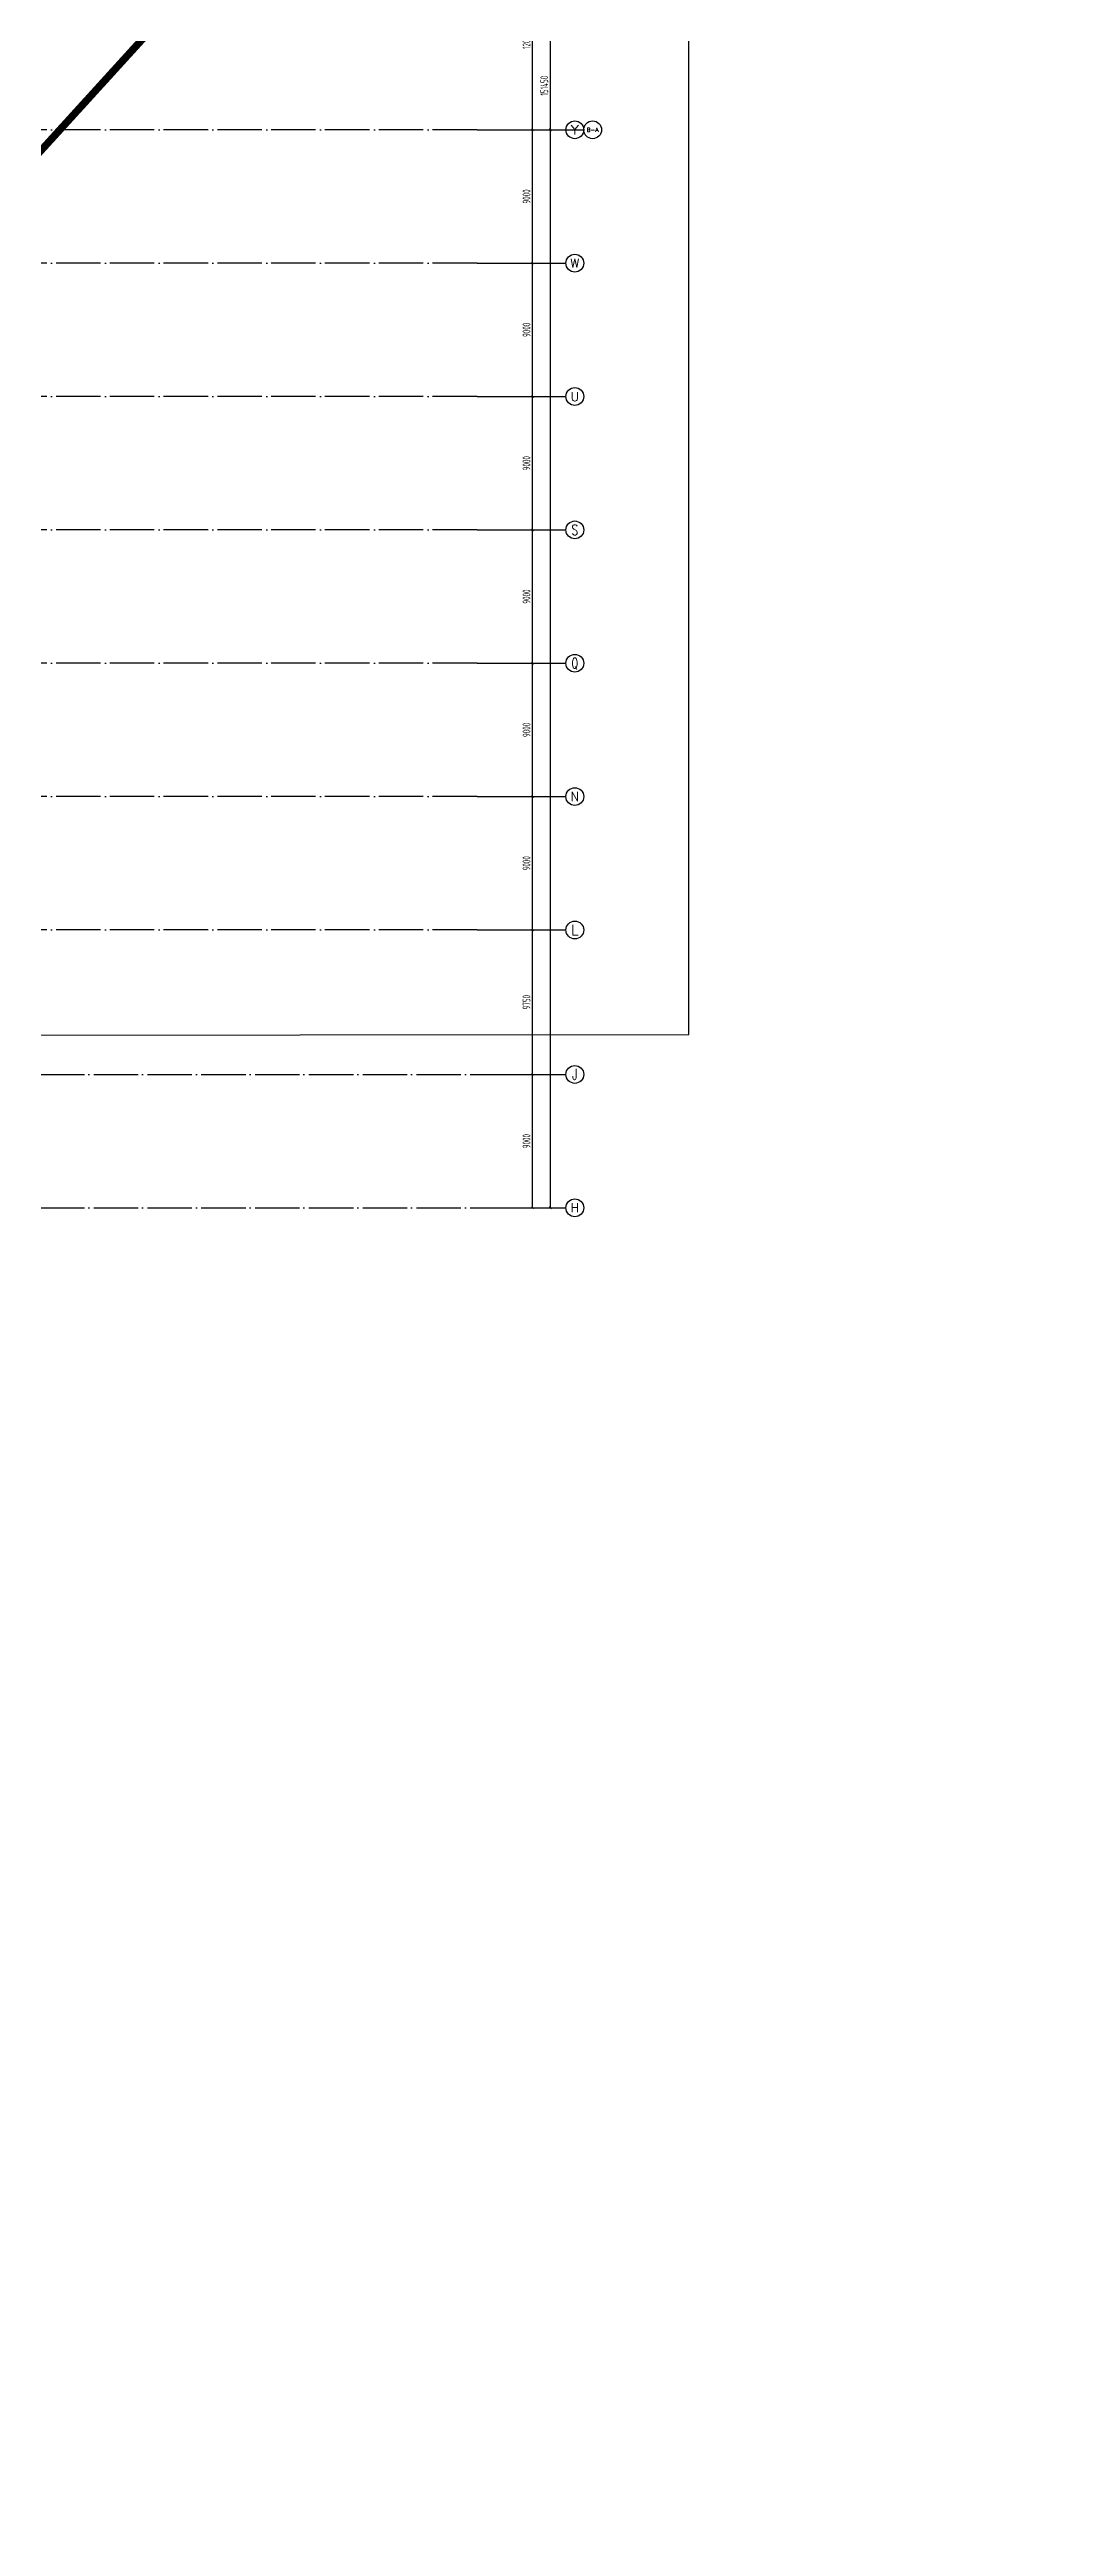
# Model space of a CAD drawing. Extents: x -473190 to 2138458, y -81875 to 2633646.
# Drawn here: x 134133 to 203026, y -78178 to 88977 of the extents above; entities that cross this region are included whole.
import ezdxf
from ezdxf.enums import TextEntityAlignment as Align

# ---------------------------------------------------------------- set-up
doc = ezdxf.new("R2010")
doc.units = 0
doc.header["$LTSCALE"] = 1000
for name, pattern in [('ACAD_ISO05W100', [34, 24, -3, 0.5, -3, 0.5, -3]), ('DASH', [0.35, 0.25, -0.1]), ('DOTE', [2.42, 2, -0.2, 0.02, -0.2])]:
    doc.linetypes.add(name, pattern=pattern)
for name, color, linetype in [('A-REDLINE', 1, 'ACAD_ISO05W100'), ('AXIS', 3, 'Continuous'), ('AXIS_TEXT', 7, 'Continuous'), ('DIM_SYMB', 3, 'Continuous'), ('DOTE', 1, 'DOTE'), ('雨棚投影', 147, 'Continuous')]:
    doc.layers.add(name, color=color, linetype=linetype)
doc.styles.add('_TCH_AXIS', font='COMPLEX', dxfattribs={"bigfont": 'GBCBIG'})
doc.styles.add('_TCH_DIM_T3', font='tssdeng.shx', dxfattribs={"width": 0.564706, "bigfont": '@@@tssdchn.shx'})
doc.styles.add('COMPLEX', font='COMPLEX.shx', dxfattribs={"width": 0.65})
doc.dimstyles.new('_TCH_ARCH&&150', dxfattribs={"dimtxt": 525, "dimasz": 150, "dimexe": 375, "dimexo": 450, "dimgap": 150, "dimtad": 1, "dimdec": 0, "dimzin": 0, "dimdsep": 46, "dimtxsty": '_TCH_DIM_T3', "dimblk": 'ARCHTICK', "dimcen": 0.09, "dimclrt": 7, "dimazin": 2, "dimtfac": 1, "dimtdec": 0, "dimtix": 1, "dimtmove": 2, "dimatfit": 3, "dimfxl": 0, "dimtolj": 1, "dimtzin": 0, "dimarcsym": 0})

# ---------------------------------------------------------------- blocks, each defined once
blk = doc.blocks.new('_AXISO')
blk.add_circle((0, 0), 0.5)
at = {"layer": 'AXIS_TEXT', "style": 'COMPLEX', "width": 1.041667}
blk.add_attdef('A', text='', height=0.56, dxfattribs=at).set_placement((-0.25, -0.28), (0.25, -0.28), align=Align.FIT)
blk = doc.blocks.new('_ArchTick')
at = {"color": 0, "linetype": 'ByBlock', "const_width": 0.4}
blk.add_lwpolyline([(-0.5, -0.5), (0.5, 0.5)], dxfattribs=at)
blk = doc.blocks.new('*D5389')
at = {"layer": 'AXIS', "color": 0, "lineweight": -2, "transparency": 16777216}
for p, q in [((-39211, -4807), (-34336, -4807)), ((-34711, -74507), (-34711, -4807)), ((-39211, -74507), (-34336, -74507))]:
    blk.add_line(p, q, dxfattribs=at)
at = {"layer": 'Defpoints', "color": 0, "transparency": 16777216}
for p in [(-39661, -4807), (-34711, -4807), (-39661, -74507)]:
    blk.add_point(p, dxfattribs=at)
at = {"layer": 'AXIS', "color": 0, "lineweight": -2, "transparency": 16777216, "xscale": 150, "yscale": 150, "zscale": 150}
for p, rotation in [((-34711, -4807), 90), ((-34711, -74507), 270)]:
    blk.add_blockref('_ArchTick', p, dxfattribs=dict(at, rotation=rotation))
at = {"layer": 'AXIS', "color": 7, "transparency": 16777216, "insert": (-35123, -39657), "char_height": 525, "attachment_point": 5, "rotation": 90, "style": '_TCH_DIM_T3'}
blk.add_mtext('\\A1;69700', dxfattribs=at)
blk = doc.blocks.new('*D5390')
at = {"layer": 'AXIS', "color": 0, "lineweight": -2, "transparency": 16777216}
for p, q in [((-39211, -138257), (-35536, -138257)), ((-35911, -147257), (-35911, -138257)), ((-39211, -147257), (-35536, -147257))]:
    blk.add_line(p, q, dxfattribs=at)
at = {"layer": 'Defpoints', "color": 0, "transparency": 16777216}
for p in [(-39661, -138257), (-35911, -138257), (-39661, -147257)]:
    blk.add_point(p, dxfattribs=at)
at = {"layer": 'AXIS', "color": 0, "lineweight": -2, "transparency": 16777216, "xscale": 150, "yscale": 150, "zscale": 150}
for p, rotation in [((-35911, -138257), 90), ((-35911, -147257), 270)]:
    blk.add_blockref('_ArchTick', p, dxfattribs=dict(at, rotation=rotation))
at = {"layer": 'AXIS', "color": 7, "transparency": 16777216, "insert": (-36323, -142757), "char_height": 525, "attachment_point": 5, "rotation": 90, "style": '_TCH_DIM_T3'}
blk.add_mtext('\\A1;9000', dxfattribs=at)
blk = doc.blocks.new('*D5391')
at = {"layer": 'AXIS', "color": 0, "lineweight": -2, "transparency": 16777216}
for p, q in [((-39211, -128507), (-35536, -128507)), ((-35911, -138257), (-35911, -128507)), ((-39211, -138257), (-35536, -138257))]:
    blk.add_line(p, q, dxfattribs=at)
at = {"layer": 'Defpoints', "color": 0, "transparency": 16777216}
for p in [(-39661, -128507), (-35911, -128507), (-39661, -138257)]:
    blk.add_point(p, dxfattribs=at)
at = {"layer": 'AXIS', "color": 0, "lineweight": -2, "transparency": 16777216, "xscale": 150, "yscale": 150, "zscale": 150}
for p, rotation in [((-35911, -128507), 90), ((-35911, -138257), 270)]:
    blk.add_blockref('_ArchTick', p, dxfattribs=dict(at, rotation=rotation))
at = {"layer": 'AXIS', "color": 7, "transparency": 16777216, "insert": (-36323, -133382), "char_height": 525, "attachment_point": 5, "rotation": 90, "style": '_TCH_DIM_T3'}
blk.add_mtext('\\A1;9750', dxfattribs=at)
blk = doc.blocks.new('*D5392')
at = {"layer": 'AXIS', "color": 0, "lineweight": -2, "transparency": 16777216}
for p, q in [((-39211, -119507), (-35536, -119507)), ((-35911, -128507), (-35911, -119507)), ((-39211, -128507), (-35536, -128507))]:
    blk.add_line(p, q, dxfattribs=at)
at = {"layer": 'Defpoints', "color": 0, "transparency": 16777216}
for p in [(-39661, -119507), (-35911, -119507), (-39661, -128507)]:
    blk.add_point(p, dxfattribs=at)
at = {"layer": 'AXIS', "color": 0, "lineweight": -2, "transparency": 16777216, "xscale": 150, "yscale": 150, "zscale": 150}
for p, rotation in [((-35911, -119507), 90), ((-35911, -128507), 270)]:
    blk.add_blockref('_ArchTick', p, dxfattribs=dict(at, rotation=rotation))
at = {"layer": 'AXIS', "color": 7, "transparency": 16777216, "insert": (-36323, -124007), "char_height": 525, "attachment_point": 5, "rotation": 90, "style": '_TCH_DIM_T3'}
blk.add_mtext('\\A1;9000', dxfattribs=at)
blk = doc.blocks.new('*D5393')
at = {"layer": 'AXIS', "color": 0, "lineweight": -2, "transparency": 16777216}
for p, q in [((-39211, -110507), (-35536, -110507)), ((-35911, -119507), (-35911, -110507)), ((-39211, -119507), (-35536, -119507))]:
    blk.add_line(p, q, dxfattribs=at)
at = {"layer": 'Defpoints', "color": 0, "transparency": 16777216}
for p in [(-39661, -110507), (-35911, -110507), (-39661, -119507)]:
    blk.add_point(p, dxfattribs=at)
at = {"layer": 'AXIS', "color": 0, "lineweight": -2, "transparency": 16777216, "xscale": 150, "yscale": 150, "zscale": 150}
for p, rotation in [((-35911, -110507), 90), ((-35911, -119507), 270)]:
    blk.add_blockref('_ArchTick', p, dxfattribs=dict(at, rotation=rotation))
at = {"layer": 'AXIS', "color": 7, "transparency": 16777216, "insert": (-36323, -115007), "char_height": 525, "attachment_point": 5, "rotation": 90, "style": '_TCH_DIM_T3'}
blk.add_mtext('\\A1;9000', dxfattribs=at)
blk = doc.blocks.new('*D5394')
at = {"layer": 'AXIS', "color": 0, "lineweight": -2, "transparency": 16777216}
for p, q in [((-39211, -101507), (-35536, -101507)), ((-35911, -110507), (-35911, -101507)), ((-39211, -110507), (-35536, -110507))]:
    blk.add_line(p, q, dxfattribs=at)
at = {"layer": 'Defpoints', "color": 0, "transparency": 16777216}
for p in [(-39661, -101507), (-35911, -101507), (-39661, -110507)]:
    blk.add_point(p, dxfattribs=at)
at = {"layer": 'AXIS', "color": 0, "lineweight": -2, "transparency": 16777216, "xscale": 150, "yscale": 150, "zscale": 150}
for p, rotation in [((-35911, -101507), 90), ((-35911, -110507), 270)]:
    blk.add_blockref('_ArchTick', p, dxfattribs=dict(at, rotation=rotation))
at = {"layer": 'AXIS', "color": 7, "transparency": 16777216, "insert": (-36323, -106007), "char_height": 525, "attachment_point": 5, "rotation": 90, "style": '_TCH_DIM_T3'}
blk.add_mtext('\\A1;9000', dxfattribs=at)
blk = doc.blocks.new('*D5395')
at = {"layer": 'AXIS', "color": 0, "lineweight": -2, "transparency": 16777216}
for p, q in [((-39211, -92507), (-35536, -92507)), ((-35911, -101507), (-35911, -92507)), ((-39211, -101507), (-35536, -101507))]:
    blk.add_line(p, q, dxfattribs=at)
at = {"layer": 'Defpoints', "color": 0, "transparency": 16777216}
for p in [(-39661, -92507), (-35911, -92507), (-39661, -101507)]:
    blk.add_point(p, dxfattribs=at)
at = {"layer": 'AXIS', "color": 0, "lineweight": -2, "transparency": 16777216, "xscale": 150, "yscale": 150, "zscale": 150}
for p, rotation in [((-35911, -92507), 90), ((-35911, -101507), 270)]:
    blk.add_blockref('_ArchTick', p, dxfattribs=dict(at, rotation=rotation))
at = {"layer": 'AXIS', "color": 7, "transparency": 16777216, "insert": (-36323, -97007), "char_height": 525, "attachment_point": 5, "rotation": 90, "style": '_TCH_DIM_T3'}
blk.add_mtext('\\A1;9000', dxfattribs=at)
blk = doc.blocks.new('*D5396')
at = {"layer": 'AXIS', "color": 0, "lineweight": -2, "transparency": 16777216}
for p, q in [((-39211, -83507), (-35536, -83507)), ((-35911, -92507), (-35911, -83507)), ((-39211, -92507), (-35536, -92507))]:
    blk.add_line(p, q, dxfattribs=at)
at = {"layer": 'Defpoints', "color": 0, "transparency": 16777216}
for p in [(-39661, -83507), (-35911, -83507), (-39661, -92507)]:
    blk.add_point(p, dxfattribs=at)
at = {"layer": 'AXIS', "color": 0, "lineweight": -2, "transparency": 16777216, "xscale": 150, "yscale": 150, "zscale": 150}
for p, rotation in [((-35911, -83507), 90), ((-35911, -92507), 270)]:
    blk.add_blockref('_ArchTick', p, dxfattribs=dict(at, rotation=rotation))
at = {"layer": 'AXIS', "color": 7, "transparency": 16777216, "insert": (-36323, -88007), "char_height": 525, "attachment_point": 5, "rotation": 90, "style": '_TCH_DIM_T3'}
blk.add_mtext('\\A1;9000', dxfattribs=at)
blk = doc.blocks.new('*D5397')
at = {"layer": 'AXIS', "color": 0, "lineweight": -2, "transparency": 16777216}
for p, q in [((-39211, -74507), (-35536, -74507)), ((-35911, -83507), (-35911, -74507)), ((-39211, -83507), (-35536, -83507))]:
    blk.add_line(p, q, dxfattribs=at)
at = {"layer": 'Defpoints', "color": 0, "transparency": 16777216}
for p in [(-39661, -74507), (-35911, -74507), (-39661, -83507)]:
    blk.add_point(p, dxfattribs=at)
at = {"layer": 'AXIS', "color": 0, "lineweight": -2, "transparency": 16777216, "xscale": 150, "yscale": 150, "zscale": 150}
for p, rotation in [((-35911, -74507), 90), ((-35911, -83507), 270)]:
    blk.add_blockref('_ArchTick', p, dxfattribs=dict(at, rotation=rotation))
at = {"layer": 'AXIS', "color": 7, "transparency": 16777216, "insert": (-36323, -79007), "char_height": 525, "attachment_point": 5, "rotation": 90, "style": '_TCH_DIM_T3'}
blk.add_mtext('\\A1;9000', dxfattribs=at)
blk = doc.blocks.new('*D5398')
at = {"layer": 'AXIS', "color": 0, "lineweight": -2, "transparency": 16777216}
for p, q in [((-39211, -62507), (-35536, -62507)), ((-35911, -74507), (-35911, -62507)), ((-39211, -74507), (-35536, -74507))]:
    blk.add_line(p, q, dxfattribs=at)
at = {"layer": 'Defpoints', "color": 0, "transparency": 16777216}
for p in [(-39661, -62507), (-35911, -62507), (-39661, -74507)]:
    blk.add_point(p, dxfattribs=at)
at = {"layer": 'AXIS', "color": 0, "lineweight": -2, "transparency": 16777216, "xscale": 150, "yscale": 150, "zscale": 150}
for p, rotation in [((-35911, -62507), 90), ((-35911, -74507), 270)]:
    blk.add_blockref('_ArchTick', p, dxfattribs=dict(at, rotation=rotation))
at = {"layer": 'AXIS', "color": 7, "transparency": 16777216, "insert": (-36323, -68507), "char_height": 525, "attachment_point": 5, "rotation": 90, "style": '_TCH_DIM_T3'}
blk.add_mtext('\\A1;12000', dxfattribs=at)
blk = doc.blocks.new('*D5434')
at = {"layer": 'AXIS', "color": 0, "lineweight": -2, "transparency": 16777216}
for p, q in [((-39211, 4193), (-34336, 4193)), ((-34711, -147257), (-34711, 4193)), ((-39211, -147257), (-34336, -147257))]:
    blk.add_line(p, q, dxfattribs=at)
at = {"layer": 'Defpoints', "color": 0, "transparency": 16777216}
for p in [(-39661, 4193), (-34711, 4193), (-39661, -147257)]:
    blk.add_point(p, dxfattribs=at)
at = {"layer": 'AXIS', "color": 0, "lineweight": -2, "transparency": 16777216, "xscale": 150, "yscale": 150, "zscale": 150}
for p, rotation in [((-34711, 4193), 90), ((-34711, -147257), 270)]:
    blk.add_blockref('_ArchTick', p, dxfattribs=dict(at, rotation=rotation))
at = {"layer": 'AXIS', "color": 7, "transparency": 16777216, "insert": (-35123, -71532), "char_height": 525, "attachment_point": 5, "rotation": 90, "style": '_TCH_DIM_T3'}
blk.add_mtext('\\A1;151450', dxfattribs=at)
blk = doc.blocks.new('A$C2EE74A0F')
for p, q in [((-27507, -27824), (-31731, -21627)), ((-30481, -29852), (-34705, -23655))]:
    blk.add_line(p, q)
at = {"layer": 'DIM_SYMB'}
blk.add_lwpolyline([(-3334, 3799), (-11520, -1810), (-11437, -2135), (-11885, -1678), (-11799, -2001), (-19985, -7610)], dxfattribs=at)
at = {"layer": '雨棚投影', "linetype": 'DASH', "lineweight": -3, "ltscale": 2}
for p, q in [((-169, 248), (-20166, -13382)), ((-56, 83), (-20054, -13547)), ((975, -8533), (-3362, -2170))]:
    blk.add_line(p, q, dxfattribs=at)
blk.add_lwpolyline([(1781, -3324), (-32547, -26721, -0.1506886), (-35926, -27764), (-40729, -27764)], format="xyb", dxfattribs=at)
for points in [[(4062, -6670), (3950, -6505), (-15717, -19910)], [(4062, -6670), (-15605, -20075)]]:
    blk.add_lwpolyline(points, dxfattribs=at)
blk = doc.blocks.new('A$C4F5A101F')
at = {"layer": 'AXIS'}
for p, q in [((-39660.8, -74507.4), (-32460.8, -74507.4)), ((-39660.8, -74507.4), (-33660.8, -74507.4)), ((-39660.8, -83507.4), (-33660.8, -83507.4)), ((-39660.8, -92507.4), (-33660.8, -92507.4)), ((-39660.8, -101507.4), (-33660.8, -101507.4)), ((-39660.8, -110507.4), (-33660.8, -110507.4)), ((-39660.8, -119507.4), (-33660.8, -119507.4)), ((-39660.8, -128507.4), (-33660.8, -128507.4)), ((-39660.8, -138257.4), (-33660.8, -138257.4)), ((-39660.8, -147257.4), (-33660.8, -147257.4))]:
    blk.add_line(p, q, dxfattribs=at)
at = {"layer": 'DOTE', "color": 16, "linetype": 'DOTE', "ltscale": 1.5}
for p, q in [((-39660.8, -74507.4), (-168489.7, -74507.4)), ((-297848.4, -138257.4), (-39660.8, -138257.4)), ((-297848.4, -147257.4), (-39660.8, -147257.4))]:
    blk.add_line(p, q, dxfattribs=at)
at = {"layer": 'DOTE', "color": 127, "linetype": 'DOTE', "ltscale": 1.5}
for p, q in [((-39660.8, -83507.4), (-168489.7, -83507.4)), ((-39660.8, -92507.4), (-168489.7, -92507.4)), ((-39660.8, -101507.4), (-168489.7, -101507.4)), ((-39660.8, -110507.4), (-168489.7, -110507.4)), ((-39660.8, -119507.4), (-168489.7, -119507.4)), ((-39660.8, -128507.4), (-168489.7, -128507.4))]:
    blk.add_line(p, q, dxfattribs=at)
at = {"layer": 'AXIS'}
ref = blk.add_blockref('_AXISO', (-33060.8, -74507.4), dxfattribs=dict(at, xscale=1200, yscale=1200, zscale=1200))
ref.add_attrib('A', 'Y', dxfattribs={"layer": 'AXIS_TEXT', "height": 622.9, "style": '_TCH_AXIS'}).set_placement((-33342.5, -74818.8), (-32779, -74818.8), align=Align.FIT)
ref = blk.add_blockref('_AXISO', (-31860.8, -74507.4), dxfattribs=dict(at, xscale=1200, yscale=1200, zscale=1200))
ref.add_attrib('A', 'B-A', dxfattribs={"layer": 'AXIS_TEXT', "height": 254.69, "style": '_TCH_AXIS'}).set_placement((-32261, -74634.7), (-31460.5, -74634.7), align=Align.FIT)
ref = blk.add_blockref('_AXISO', (-33060.8, -83507.4), dxfattribs=dict(at, xscale=1200, yscale=1200, zscale=1200))
ref.add_attrib('A', 'W', dxfattribs={"layer": 'AXIS_TEXT', "height": 580, "style": '_TCH_AXIS'}).set_placement((-33364.6, -83797.4), (-32756.9, -83797.4), align=Align.FIT)
ref = blk.add_blockref('_AXISO', (-33060.8, -92507.4), dxfattribs=dict(at, xscale=1200, yscale=1200, zscale=1200))
ref.add_attrib('A', 'U', dxfattribs={"layer": 'AXIS_TEXT', "height": 608.3, "style": '_TCH_AXIS'}).set_placement((-33350.4, -92811.5), (-32771.1, -92811.5), align=Align.FIT)
ref = blk.add_blockref('_AXISO', (-33060.8, -101507.4), dxfattribs=dict(at, xscale=1200, yscale=1200, zscale=1200))
ref.add_attrib('A', 'S', dxfattribs={"layer": 'AXIS_TEXT', "height": 698.9, "style": '_TCH_AXIS'}).set_placement((-33293.7, -101856.9), (-32827.8, -101856.9), align=Align.FIT)
ref = blk.add_blockref('_AXISO', (-33060.8, -110507.4), dxfattribs=dict(at, xscale=1200, yscale=1200, zscale=1200))
ref.add_attrib('A', 'Q', dxfattribs={"layer": 'AXIS_TEXT', "height": 715.4, "style": '_TCH_AXIS', "width": 0.807692}).set_placement((-33280.9, -110865.1), (-32840.6, -110865.1), align=Align.FIT)
ref = blk.add_blockref('_AXISO', (-33060.8, -119507.4), dxfattribs=dict(at, xscale=1200, yscale=1200, zscale=1200))
ref.add_attrib('A', 'N', dxfattribs={"layer": 'AXIS_TEXT', "height": 622.9, "style": '_TCH_AXIS'}).set_placement((-33342.5, -119818.8), (-32779, -119818.8), align=Align.FIT)
ref = blk.add_blockref('_AXISO', (-33060.8, -128507.4), dxfattribs=dict(at, xscale=1200, yscale=1200, zscale=1200))
ref.add_attrib('A', 'L', dxfattribs={"layer": 'AXIS_TEXT', "height": 683.5, "style": '_TCH_AXIS'}).set_placement((-33304.9, -128849.2), (-32816.6, -128849.2), align=Align.FIT)
ref = blk.add_blockref('_AXISO', (-33060.8, -138257.4), dxfattribs=dict(at, xscale=1200, yscale=1200, zscale=1200))
ref.add_attrib('A', 'J', dxfattribs={"layer": 'AXIS_TEXT', "height": 744.1, "style": '_TCH_AXIS'}).set_placement((-33255.6, -138629.4), (-32865.9, -138629.4), align=Align.FIT)
ref = blk.add_blockref('_AXISO', (-33060.8, -147257.4), dxfattribs=dict(at, xscale=1200, yscale=1200, zscale=1200))
ref.add_attrib('A', 'H', dxfattribs={"layer": 'AXIS_TEXT', "height": 608.3, "style": '_TCH_AXIS'}).set_placement((-33350.4, -147561.5), (-32771.1, -147561.5), align=Align.FIT)
for p1, p2, distance, picture, middle in [((-39660.8, -147257.4), (-39660.8, 4192.6), -4950, '*D5434', (-35123.3, -71532.4)), ((-39660.8, -74507.4), (-39660.8, -4807.4), -4950, '*D5389', (-35123.3, -39657.4)), ((-39660.8, -74507.4), (-39660.8, -62507.4), -3750, '*D5398', (-36323.3, -68507.4)), ((-39660.8, -83507.4), (-39660.8, -74507.4), -3750, '*D5397', (-36323.3, -79007.4)), ((-39660.8, -92507.4), (-39660.8, -83507.4), -3750, '*D5396', (-36323.3, -88007.4)), ((-39660.8, -101507.4), (-39660.8, -92507.4), -3750, '*D5395', (-36323.3, -97007.4)), ((-39660.8, -110507.4), (-39660.8, -101507.4), -3750, '*D5394', (-36323.3, -106007.4)), ((-39660.8, -119507.4), (-39660.8, -110507.4), -3750, '*D5393', (-36323.3, -115007.4)), ((-39660.8, -128507.4), (-39660.8, -119507.4), -3750, '*D5392', (-36323.3, -124007.4)), ((-39660.8, -138257.4), (-39660.8, -128507.4), -3750, '*D5391', (-36323.3, -133382.4)), ((-39660.8, -147257.4), (-39660.8, -138257.4), -3750, '*D5390', (-36323.3, -142757.4))]:
    dim = blk.add_aligned_dim(p1=p1, p2=p2, distance=distance, dimstyle='_TCH_ARCH&&150', dxfattribs=at)
    dim.commit()
    dim.dimension.update_dxf_attribs({"geometry": picture, "text_midpoint": middle})

msp = doc.modelspace()

# ---------------------------------------------------------------- linework, layer by layer
msp.add_lwpolyline([(177279.4, 100810.6), (21063.1, 100810.6), (19902.3, 22362.3), (177279.4, 22514.1)], close=True)
at = {"layer": 'A-REDLINE', "const_width": 500, "flags": 128}
msp.add_lwpolyline([(-89481.4, 187228.8), (-75385.8, 185854.4), (-61257.6, 184872), (-47107.5, 184282.2), (-32946.4, 184085.6), (42633, 184085.6), (118212.3, 184085.6), (125682.3, 183899.5), (133133.8, 183341.6), (140548.2, 182413.3), (147907.2, 181116.9), (155192.5, 179455.7), (162386.1, 177433.7), (169470, 175056), (176426.7, 172328.4), (183239, 169257.8), (189889.9, 165851.8), (196362.9, 162118.7), (202642, 158068), (131057.9, 79413.7), (59473.8, 759.5), (-12110.3, -77894.8), (-89481.4, -55567.9), (-89481.4, 65830.4)], close=True, dxfattribs=at)

# ---------------------------------------------------------------- block references
msp.add_blockref('A$C2EE74A0F', (148981.2, 116274.1))
at = {"layer": '雨棚投影', "linetype": 'DASH', "lineweight": -3, "ltscale": 2}
msp.add_blockref('A$C4F5A101F', (202642, 158068), dxfattribs=at)

doc.saveas('drawing.dxf')
